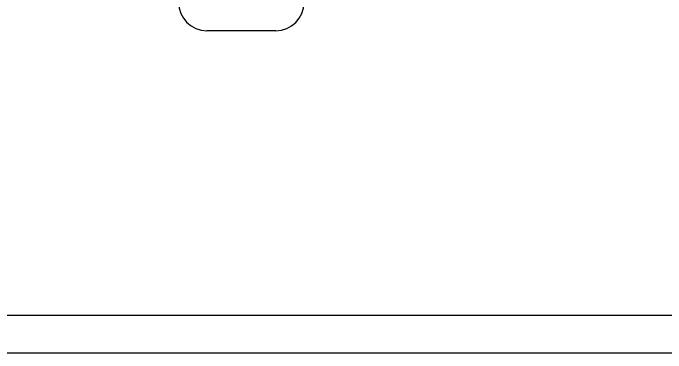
# Model space of a CAD drawing. Header units: millimetres. Extents: x 6533 to 7793, y 6972 to 7863.
# Drawn here: x 6800.5 to 7060.7, y 6971.8 to 7107.1 of the extents above; entities that cross this region are included whole.
import ezdxf

# ---------------------------------------------------------------- set-up
doc = ezdxf.new("R2010")
doc.units = ezdxf.units.MM
doc.linetypes.add('PHANTOM2', pattern=[31.75, 15.875, -3.175, 3.175, -3.175, 3.175, -3.175])
doc.layers.add('SD', color=7, linetype='PHANTOM2', lineweight=13)

msp = doc.modelspace()

# ---------------------------------------------------------------- linework, layer by layer
at = {"color": 7, "linetype": 'Continuous', "lineweight": 25}
for p, q in [((6891.469, 7100.119), (6877.719, 7100.119)), ((6905.219, 7100.119), (6891.469, 7100.119))]:
    msp.add_line(p, q, dxfattribs=at)
for centre, start, end in [((6877.719, 7111.369), 180, 270), ((6905.219, 7111.369), 270, 0)]:
    msp.add_arc(centre, 11.25, start, end, dxfattribs=at)
at = {"layer": 'SD', "linetype": 'ByBlock', "lineweight": 30}
for p, q in [((6608.018, 6986.803), (7778.018, 6986.803)), ((6533.018, 6971.803), (7793.018, 6971.803))]:
    msp.add_line(p, q, dxfattribs=at)

doc.saveas('drawing.dxf')
